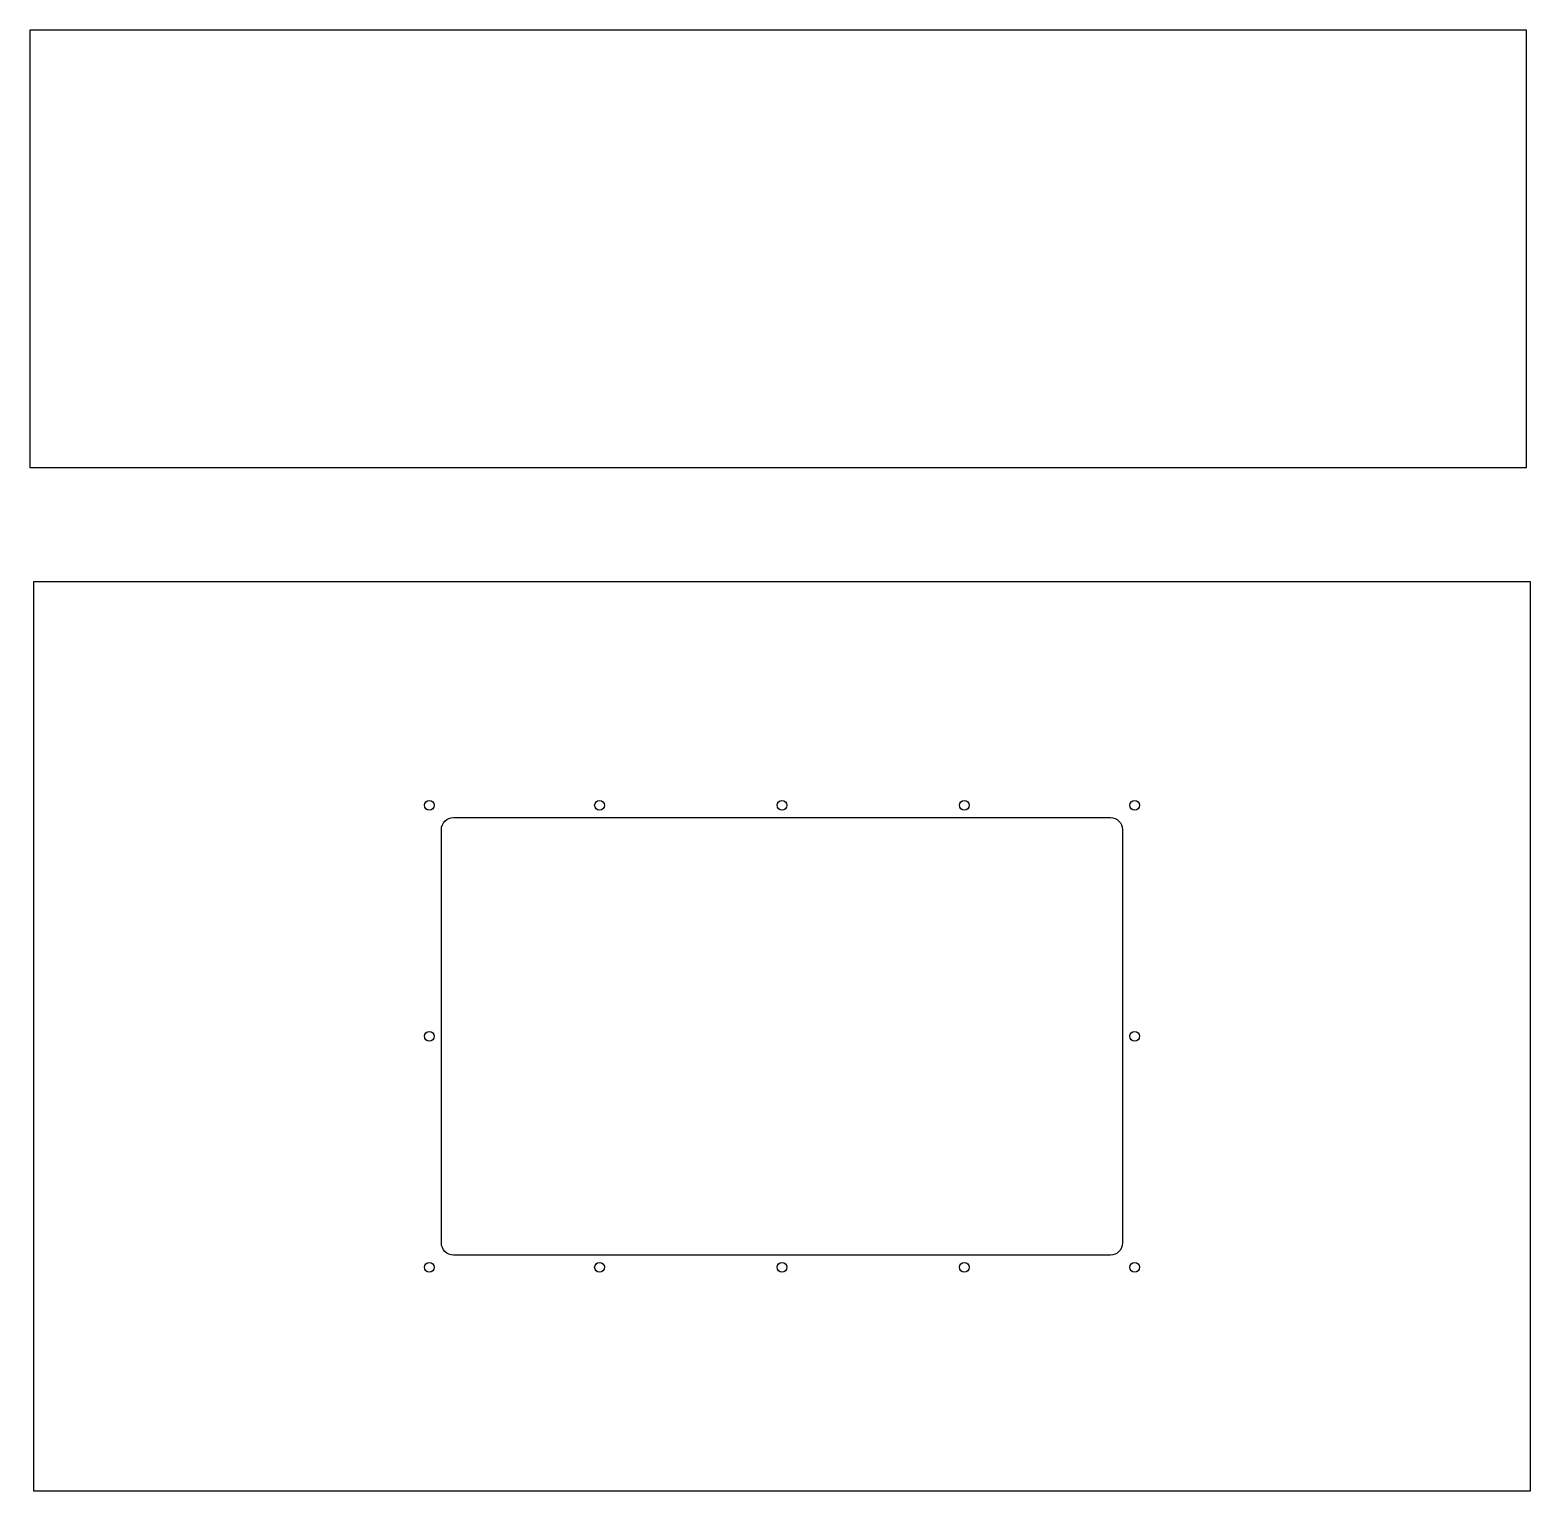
# Model space of a CAD drawing. Header units: millimetres. Extents: x 21 to 638, y 18 to 619.
import ezdxf

# ---------------------------------------------------------------- set-up
doc = ezdxf.new("R2010")
doc.units = ezdxf.units.MM
doc.header["$MEASUREMENT"] = 0

msp = doc.modelspace()

# ---------------------------------------------------------------- linework, layer by layer
for points in [[(21.45, 618.58), (636.45, 618.58), (636.45, 438.58), (21.45, 438.58)], [(23.07, 391.74), (638.07, 391.74), (638.07, 17.74), (23.07, 17.74)]]:
    msp.add_lwpolyline(points, close=True)
msp.add_lwpolyline([(465.57, 114.74), (195.57, 114.74, -0.414214), (190.57, 119.74), (190.57, 289.74, -0.414214), (195.57, 294.74), (465.57, 294.74, -0.414214), (470.57, 289.74), (470.57, 119.74, -0.414214)], format="xyb", close=True)
for centre in [(185.57, 299.74), (255.57, 299.74), (330.57, 299.74), (405.57, 299.74), (475.57, 299.74), (185.57, 204.74), (475.57, 204.74), (185.57, 109.74), (255.57, 109.74), (330.57, 109.74), (405.57, 109.74), (475.57, 109.74)]:
    msp.add_circle(centre, 2)

doc.saveas('drawing.dxf')
